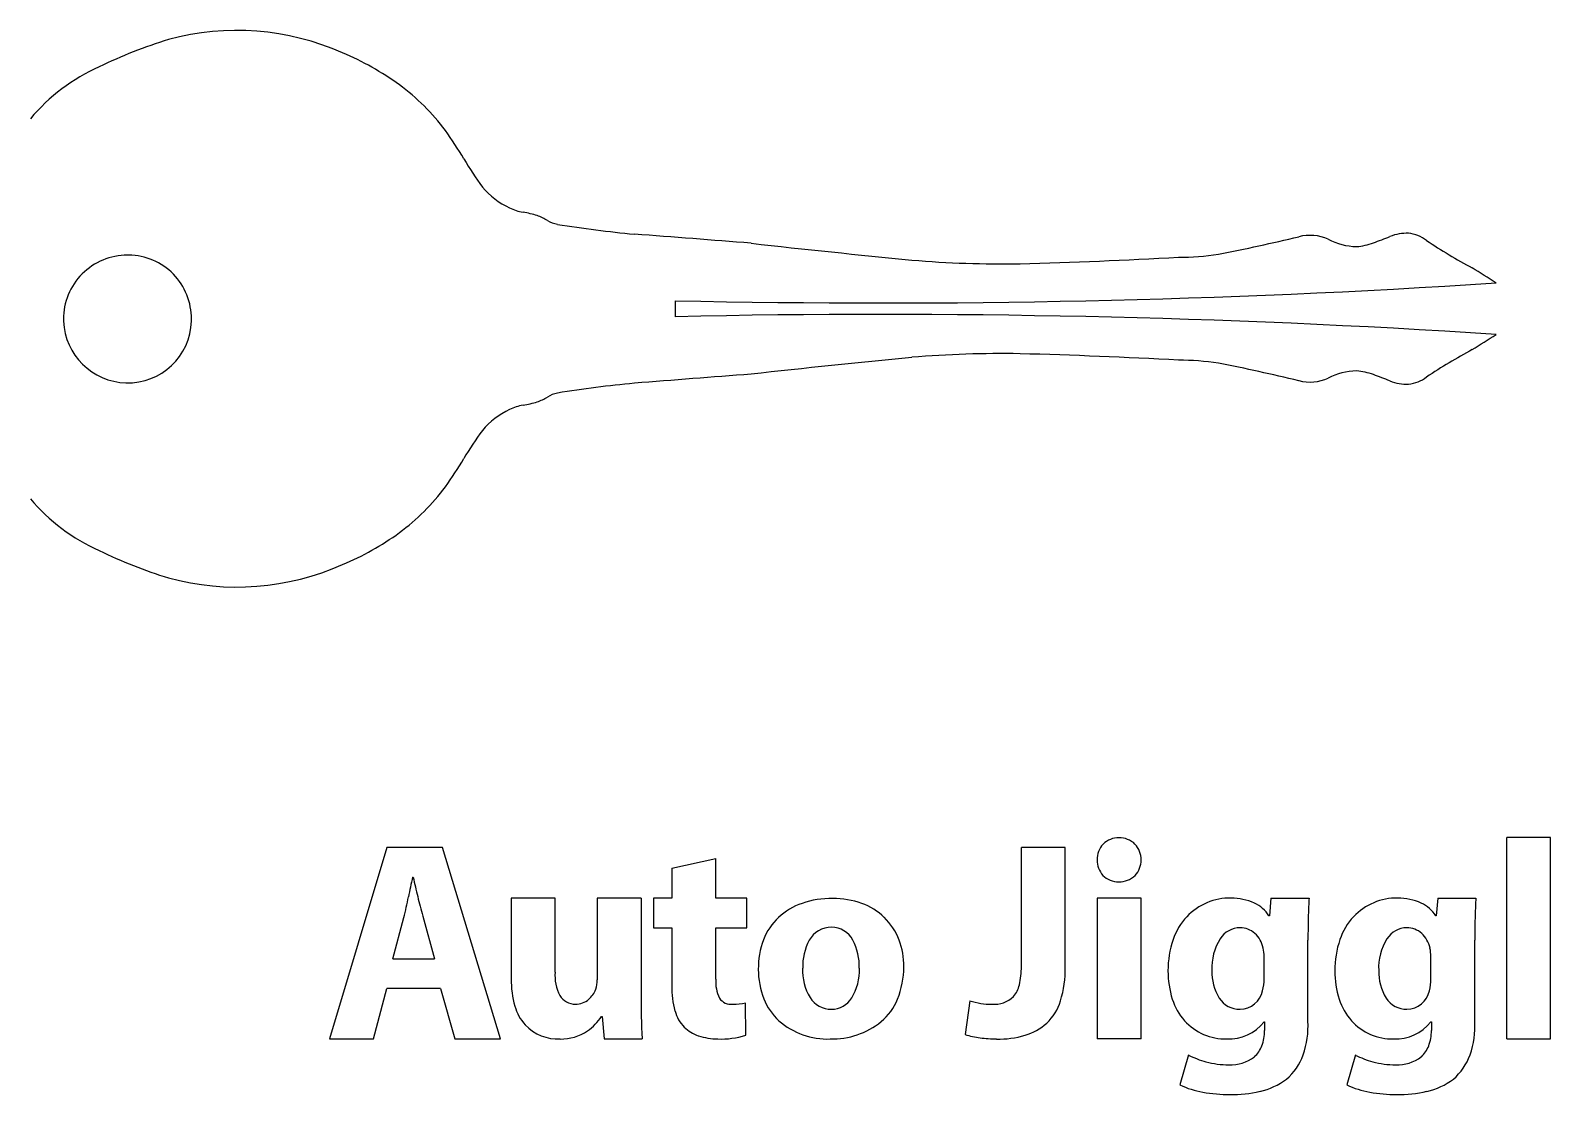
# Model space of a CAD drawing. Extents: x 0.45 to 8.09, y -8.91 to -0.36.
# Drawn here: x 3.075 to 6.207, y -6.987 to -4.794 of the extents above; entities that cross this region are included whole.
import ezdxf

# ---------------------------------------------------------------- set-up
doc = ezdxf.new("R2010")
doc.units = 0

msp = doc.modelspace()

# ---------------------------------------------------------------- linework, layer by layer
at = {"color": 7}
for p, q in [((3.2773, -5.2571), (3.2746, -5.2571)), ((4.4031, -5.351), (4.4031, -5.3839))]:
    msp.add_line(p, q, dxfattribs=at)
at = {"color": 3}
for p, q in [((3.8087, -6.4774), (3.6905, -6.8719)), ((3.9235, -6.4774), (3.8087, -6.4774)), ((4.0434, -6.8719), (3.9235, -6.4774)), ((5.207, -6.4774), (5.1165, -6.4774)), ((5.1165, -6.7227), (5.1165, -6.4774)), ((5.207, -6.7239), (5.207, -6.4774)), ((6.207, -6.4565), (6.1165, -6.4565)), ((6.1165, -6.8719), (6.1165, -6.4565)), ((6.207, -6.8719), (6.207, -6.4565)), ((4.3964, -6.5197), (4.4869, -6.4999)), ((4.4869, -6.5815), (4.4869, -6.4999)), ((3.8621, -6.5386), (3.8632, -6.5386)), ((4.3964, -6.5197), (4.3964, -6.5815)), ((4.1556, -6.5815), (4.0651, -6.5815)), ((4.0651, -6.5815), (4.0651, -6.7481)), ((4.1556, -6.7341), (4.1556, -6.5815)), ((4.3327, -6.5815), (4.2422, -6.5815)), ((4.2422, -6.5815), (4.2422, -6.7504)), ((4.3327, -6.5815), (4.3327, -6.7787)), ((4.3964, -6.5815), (4.3585, -6.5815)), ((4.3585, -6.5815), (4.3585, -6.6427)), ((4.5505, -6.5815), (4.4869, -6.5815)), ((4.5505, -6.6427), (4.5505, -6.5815)), ((5.3632, -6.5815), (5.2727, -6.5815)), ((5.2727, -6.5815), (5.2727, -6.8719)), ((5.3632, -6.8719), (5.3632, -6.5815)), ((5.6307, -6.5815), (5.6278, -6.6183)), ((5.6307, -6.5815), (5.7093, -6.5815)), ((5.9745, -6.5815), (5.9715, -6.6183)), ((5.9745, -6.5815), (6.053, -6.5815)), ((3.8214, -6.7065), (3.8443, -6.6219)), ((3.8828, -6.6186), (3.9069, -6.7065)), ((5.6278, -6.6183), (5.6266, -6.6183)), ((5.9715, -6.6183), (5.9703, -6.6183)), ((4.3585, -6.6427), (4.3964, -6.6427)), ((4.3964, -6.6427), (4.3964, -6.7626)), ((4.4869, -6.7488), (4.4869, -6.6427)), ((4.4869, -6.6427), (4.5505, -6.6427)), ((5.707, -6.8353), (5.707, -6.6684)), ((6.0507, -6.8353), (6.0507, -6.6684)), ((5.6165, -6.748), (5.6165, -6.7021)), ((5.9602, -6.748), (5.9602, -6.7021)), ((3.8214, -6.7065), (3.9069, -6.7065)), ((3.7812, -6.8719), (3.8087, -6.7677)), ((3.9195, -6.7677), (3.8087, -6.7677)), ((3.9195, -6.7677), (3.9493, -6.8719)), ((5.0103, -6.7933), (5.0004, -6.8629)), ((4.2511, -6.8253), (4.2528, -6.8253)), ((4.2528, -6.8253), (4.257, -6.8719)), ((4.5487, -6.8644), (4.5481, -6.7979)), ((5.6165, -6.8369), (5.6176, -6.8369)), ((5.6176, -6.8369), (5.6176, -6.8544)), ((5.9602, -6.8369), (5.9614, -6.8369)), ((5.9614, -6.8369), (5.9614, -6.8544)), ((3.6905, -6.8719), (3.7812, -6.8719)), ((3.9493, -6.8719), (4.0434, -6.8719)), ((4.257, -6.8719), (4.335, -6.8719)), ((5.3632, -6.8719), (5.2727, -6.8719)), ((6.1165, -6.8719), (6.207, -6.8719)), ((5.4608, -6.9049), (5.4432, -6.9664)), ((5.8046, -6.9049), (5.787, -6.9664))]:
    msp.add_line(p, q, dxfattribs=at)
at = {"color": 7}
for centre, radius, start, end in [((3.6562, -5.7752), 1.0072, 107.1582, 115.906), ((3.4998, -5.3305), 0.5364, 66.0077, 105.202), ((3.4974, -5.3689), 0.5726, 53.9003, 67.3493), ((3.3761, -5.2287), 0.3934, 113.9704, 140.0362), ((3.5669, -5.271), 0.4526, 36.721, 53.7133), ((3.323, -5.437), 0.7475, 30.4093, 35.7452), ((4.5714, -4.7035), 0.7005, 210.4662, 216.1573), ((4.1329, -5.0087), 0.1668, 220.3878, 244.7521), ((4.1087, -5.0617), 0.1086, 244.3738, 259.9245), ((4.04, -5.4436), 0.2794, 73.5843, 79.7497), ((4.0694, -5.3057), 0.1393, 59.6478, 69.1473), ((4.1745, -5.1269), 0.0681, 239.3171, 258.2448), ((4.5574, -2.7261), 2.4992, 260.8667, 264.5301), ((0.3699, -57.8257), 52.7598, 85.44523, 85.70722), ((4.5735, -0.5019), 4.8472, 281.2913, 283.2965), ((5.7112, -5.309), 0.0927, 66.1419, 104.2701), ((5.8105, -5.107), 0.1325, 242.1958, 268.5598), ((5.4169, -4.0579), 1.2483, 289.8997, 291.5718), ((5.9101, -5.3014), 0.0894, 87.3949, 112.4764), ((5.9076, -5.2826), 0.0708, 52.0592, 84.707), ((6.6155, -4.2252), 1.2019, 236.4421, 241.6891), ((3.2746, -5.3892), 0.1321, 90.0163, 180.0186), ((3.2759, -5.3875), 0.1304, 359.3996, 89.4025), ((7.5023, 21.2444), 26.64, 263.65821, 264.3746), ((4.8003, 6.5496), 11.8284, 271.51823, 273.10241), ((5.4376, -4.6738), 0.5877, 270.2829, 278.3154), ((5.7949, -5.1036), 0.1365, 275.1407, 290.1121), ((5.0762, -3.0415), 2.2335, 265.2428, 270.9644), ((4.7623, -7.37), 2.4497, 57.0482, 58.4094), ((4.8275, 14.1331), 19.4887, 268.75216, 273.72817), ((4.8277, -24.8679), 19.4887, 86.2723, 91.24831), ((3.3283, -5.3886), 0.1858, 180.1873, 181.3963), ((3.2755, -5.3872), 0.1331, 182.5716, 268.2635), ((3.2753, -5.3892), 0.1311, 268.3446, 358.344), ((3.2034, -5.3882), 0.2029, 358.6646, 359.8252), ((4.8045, -3.4327), 2.3698, 301.5791, 302.9864), ((7.4996, -31.9443), 26.6049, 95.62707, 96.3444), ((5.076, -7.6928), 2.2329, 89.0317, 94.7547), ((4.8003, -17.2845), 11.8284, 86.89759, 88.48177), ((5.4376, -6.063), 0.5896, 81.7068, 89.7123), ((4.5728, -10.2373), 4.8516, 76.7067, 78.7101), ((6.6151, -6.5091), 1.2011, 118.3039, 123.5537), ((8.6747, -60.3152), 54.9671, 94.29344, 94.54491), ((5.7112, -5.4259), 0.0926, 255.7155, 293.8594), ((5.8105, -5.628), 0.1327, 91.4457, 117.7758), ((5.795, -5.6309), 0.136, 69.8618, 84.8854), ((5.4231, -6.6602), 1.2305, 68.4057, 70.1023), ((5.9077, -5.4523), 0.0707, 275.2717, 307.9434), ((4.1743, -5.6073), 0.0674, 101.6601, 120.7847), ((4.5588, -8.0182), 2.5088, 95.4813, 99.1308), ((5.9101, -5.4333), 0.0896, 247.5884, 272.6169), ((4.133, -5.7263), 0.167, 115.251, 139.593), ((4.1085, -5.6726), 0.108, 100.0266, 115.6699), ((4.0407, -5.2949), 0.2758, 280.2352, 286.4823), ((4.0699, -5.4302), 0.1382, 290.783, 300.3596), ((4.5739, -6.0329), 0.7035, 143.8601, 149.5277), ((3.3224, -5.2976), 0.7481, 324.2634, 329.5958), ((3.3761, -5.5061), 0.3935, 219.9648, 246.0293), ((3.5668, -5.4637), 0.4528, 306.2873, 323.2692), ((3.4971, -5.3656), 0.5732, 292.6569, 306.0935), ((3.657, -4.958), 1.009, 244.0971, 252.8292), ((3.4997, -5.4043), 0.5365, 254.8037, 293.991)]:
    msp.add_arc(centre, radius, start, end, dxfattribs=at)
at = {"color": 3}
for centre, radius, start, end in [((5.3172, -6.5009), 0.0445, 136.9561, 182.7496), ((5.3163, -6.5024), 0.0449, 88.2128, 134.8002), ((5.3191, -6.502), 0.0445, 45.0143, 91.7977), ((5.3156, -6.5028), 0.0476, 359.7205, 42.785), ((5.3166, -6.5048), 0.0439, 177.7531, 223.1808), ((5.3184, -6.5038), 0.0448, 316.096, 0.9448), ((5.4482, -6.8986), 1.6265, 167.2117, 168.6754), ((11.7146, -4.7291), 8.0572, 192.97832, 193.27033), ((5.316, -6.5038), 0.0442, 224.5746, 271.3825), ((5.3184, -6.502), 0.0461, 268.3534, 314.4397), ((2.0968, -6.2263), 1.7917, 347.2459, 348.6405), ((4.9379, -6.3286), 1.0942, 193.2072, 195.3683), ((4.7084, -6.7204), 0.1352, 108.9575, 133.0263), ((4.7264, -6.7771), 0.1947, 89.687, 108.5482), ((4.7277, -6.7643), 0.1819, 70.7357, 90.0609), ((4.7438, -6.7149), 0.1299, 46.0756, 70.2748), ((5.5469, -6.7046), 0.1231, 89.2372, 136.7153), ((5.5467, -6.7067), 0.1251, 66.4848, 89.1557), ((5.5687, -6.6539), 0.068, 31.6356, 65.7596), ((6.8305, -6.6509), 1.1233, 176.4619, 178.2285), ((5.8906, -6.7046), 0.1231, 89.2372, 136.7153), ((5.8904, -6.7067), 0.1251, 66.4848, 89.1557), ((5.9124, -6.6539), 0.068, 31.6356, 65.7596), ((7.1742, -6.6509), 1.1233, 176.4619, 178.2285), ((4.7013, -6.7123), 0.1245, 133.1747, 158.9226), ((4.736, -6.7188), 0.1382, 358.1028, 44.8829), ((5.5486, -6.7071), 0.1261, 136.4104, 161.5351), ((7.375, -6.6655), 1.668, 178.3031, 180.0971), ((5.8923, -6.7071), 0.1261, 136.4104, 161.5351), ((7.7187, -6.6655), 1.668, 178.3031, 180.0971), ((4.7471, -6.728), 0.1728, 159.5183, 180.1881), ((4.7819, -6.7228), 0.1161, 152.1327, 181.7021), ((4.724, -6.6927), 0.0508, 88.7201, 151.6854), ((4.7256, -6.691), 0.0491, 27.4568, 90.5513), ((4.665, -6.723), 0.1176, 358.3896, 27.6697), ((5.6272, -6.7325), 0.2087, 161.7795, 179.7128), ((5.622, -6.7254), 0.1131, 147.9917, 182.7657), ((5.5678, -6.6923), 0.0496, 90.7831, 147.2107), ((5.566, -6.6919), 0.0492, 49.872, 88.6787), ((5.5573, -6.697), 0.0587, 12.1639, 46.6012), ((5.9709, -6.7325), 0.2087, 161.7795, 179.7128), ((5.9657, -6.7254), 0.1131, 147.9917, 182.7657), ((5.9115, -6.6923), 0.0496, 90.7831, 147.2107), ((5.9097, -6.6919), 0.0492, 49.872, 88.6787), ((5.9011, -6.697), 0.0587, 12.1639, 46.6012), ((5.536, -6.7013), 0.0805, 359.4404, 11.9752), ((5.8797, -6.7013), 0.0805, 359.4404, 11.9752), ((4.2442, -6.7412), 0.0889, 175.4562, 207.8233), ((4.7445, -6.7281), 0.1702, 180.1713, 201.0355), ((4.7756, -6.7307), 0.1099, 177.6978, 210.5772), ((4.6731, -6.7309), 0.1096, 328.9288, 2.4067), ((4.6871, -6.7219), 0.1871, 338.6908, 359.5207), ((4.9631, -6.7247), 0.1534, 346.4932, 0.7232), ((4.9781, -6.7268), 0.2289, 343.0543, 0.7312), ((5.6135, -6.7315), 0.195, 179.979, 197.4785), ((5.6097, -6.7344), 0.1007, 177.9514, 211.8423), ((5.9572, -6.7315), 0.195, 179.979, 197.4785), ((5.9535, -6.7344), 0.1007, 177.9514, 211.8423), ((4.2699, -6.749), 0.2048, 179.745, 195.7109), ((4.1906, -6.7527), 0.0516, 341.0156, 2.6169), ((4.5783, -6.7664), 0.182, 178.7986, 195.2605), ((4.5611, -6.7548), 0.0745, 175.3331, 206.2523), ((5.0596, -6.7487), 0.054, 318.7225, 347.3814), ((5.5328, -6.7506), 0.0837, 344.7465, 1.7528), ((5.8766, -6.7506), 0.0837, 344.7465, 1.7528), ((4.1975, -6.7626), 0.0376, 212.1227, 270.0611), ((4.198, -6.7591), 0.0412, 269.3173, 311.1163), ((4.1896, -6.7501), 0.0535, 311.5833, 338.7335), ((6.2321, -6.7778), 1.8994, 180.027, 182.8404), ((4.5186, -6.7709), 0.0296, 214.8066, 276.3845), ((4.6976, -6.7447), 0.1206, 201.6489, 227.9316), ((4.7243, -6.7598), 0.0509, 211.7627, 270.868), ((4.7251, -6.7615), 0.0492, 269.972, 328.15), ((4.7544, -6.7469), 0.1153, 309.3262, 338.1388), ((5.055, -6.653), 0.1473, 252.3338, 270.31), ((5.0608, -6.7447), 0.0558, 264.8693, 314.7909), ((5.0976, -6.7635), 0.1039, 313.1876, 343.1986), ((5.5453, -6.7524), 0.1237, 197.726, 221.4519), ((5.5665, -6.7603), 0.0504, 212.8021, 270.6416), ((5.5662, -6.7622), 0.0485, 271.0906, 347.6113), ((5.8891, -6.7524), 0.1237, 197.726, 221.4519), ((5.9103, -6.7603), 0.0504, 212.8021, 270.6416), ((5.9099, -6.7622), 0.0485, 271.0906, 347.6113), ((4.1645, -6.779), 0.0951, 195.4861, 222.1613), ((4.1637, -6.7705), 0.1032, 304.8512, 327.8938), ((4.4746, -6.7953), 0.0743, 194.8186, 224.8172), ((4.5222, -6.6591), 0.1411, 269.8581, 280.5737), ((4.1617, -6.7786), 0.0934, 223.4825, 272.7067), ((4.1679, -6.7743), 0.0977, 268.923, 304.0609), ((4.4751, -6.7926), 0.0766, 225.9874, 251.4958), ((4.7178, -6.7183), 0.1537, 228.954, 271.8373), ((4.7266, -6.7124), 0.1596, 268.5961, 309.1738), ((5.0891, -6.7497), 0.1198, 286.9316, 311.6193), ((5.537, -6.7586), 0.1133, 221.8762, 271.4053), ((5.5438, -6.7791), 0.0929, 267.5558, 321.4967), ((5.5258, -6.8546), 0.0919, 339.8037, 0.1239), ((5.5242, -6.845), 0.183, 340.9655, 3.0415), ((5.8808, -6.7586), 0.1133, 221.8762, 271.4053), ((5.8875, -6.7791), 0.0929, 267.5558, 321.4967), ((5.8695, -6.8546), 0.0919, 339.8037, 0.1239), ((5.868, -6.845), 0.183, 340.9655, 3.0415), ((4.4925, -6.7393), 0.1326, 251.6776, 269.3415), ((4.4975, -6.6965), 0.1755, 267.8604, 286.9562), ((5.055, -6.6819), 0.189, 253.1883, 262.8914), ((5.0667, -6.6145), 0.2574, 262.1673, 269.6406), ((5.0711, -6.6867), 0.1854, 268.1613, 286.5962), ((5.5618, -6.8674), 0.0536, 310.2138, 339.3508), ((5.9056, -6.8674), 0.0536, 310.2138, 339.3508), ((5.5394, -6.7553), 0.169, 242.3091, 255.3986), ((5.5451, -6.7417), 0.1836, 254.741, 269.6187), ((5.5477, -6.8469), 0.0785, 267.2388, 308.4257), ((5.5837, -6.8639), 0.1206, 311.042, 340.2233), ((5.8831, -6.7553), 0.169, 242.3091, 255.3986), ((5.8888, -6.7417), 0.1836, 254.741, 269.6187), ((5.8914, -6.8469), 0.0785, 267.2388, 308.4257), ((5.9274, -6.8639), 0.1206, 311.042, 340.2233), ((5.5205, -6.8046), 0.1794, 244.4807, 260.3614), ((5.546, -6.6801), 0.3064, 259.5539, 270.0336), ((5.5491, -6.7242), 0.2623, 269.3695, 283.0198), ((5.5752, -6.8349), 0.1486, 282.8088, 306.1621), ((5.8643, -6.8046), 0.1794, 244.4807, 260.3614), ((5.8898, -6.6801), 0.3064, 259.5539, 270.0336), ((5.8928, -6.7242), 0.2623, 269.3695, 283.0198), ((5.919, -6.8349), 0.1486, 282.8088, 306.1621)]:
    msp.add_arc(centre, radius, start, end, dxfattribs=at)

doc.saveas('drawing.dxf')
